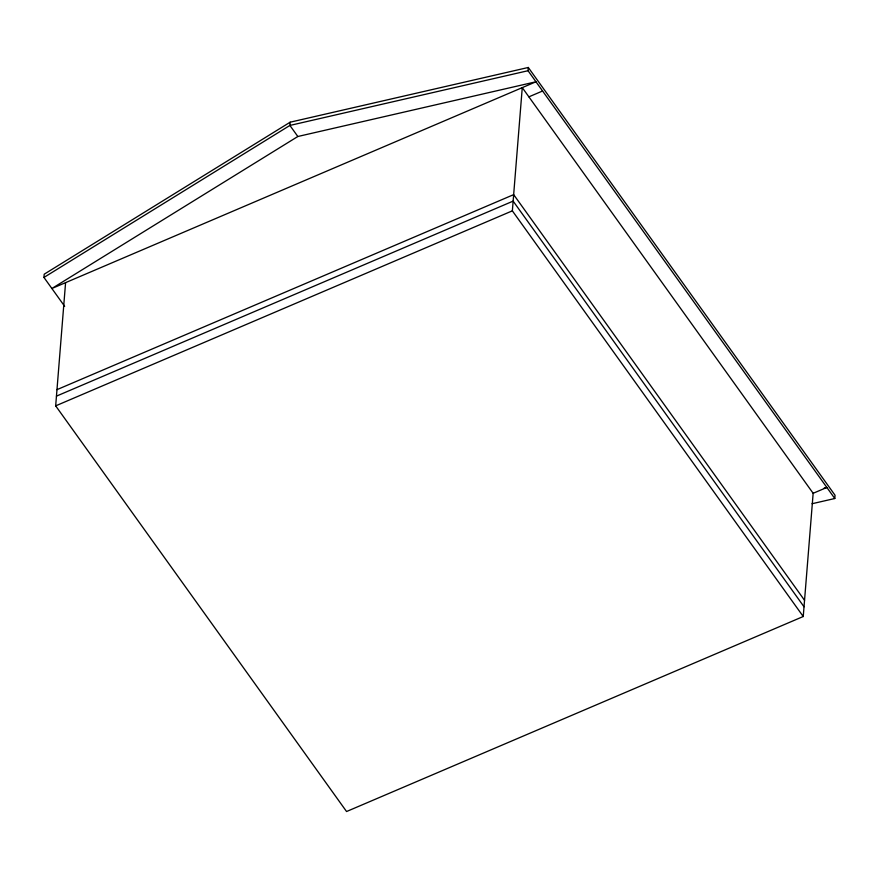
<?xml version="1.0" encoding="UTF-8"?>
<svg xmlns="http://www.w3.org/2000/svg" width="879" height="879" viewBox="0 0 879 879"><rect width="100%" height="100%" fill="white"/><g stroke="black" fill="none" stroke-linecap="round" stroke-linejoin="round"><path stroke-width="1.32" d="M64.672 306.332L43.95 277.434L44.214 274.193L290.169 122.192L528.301 67.474L835.05 495.262L834.786 498.514L812.042 503.733M803.241 616.509L512.358 210.839L522.269 87.625L813.152 493.295L803.241 616.509L346.557 811.526L55.674 405.856L65.584 282.642M290.169 122.192L289.905 125.433L297.838 136.498L535.97 81.78L51.883 288.499L297.838 136.498M834.786 498.514L528.037 70.716L528.301 67.474M43.95 277.434L289.905 125.433L528.037 70.716M528.883 96.844L542.585 90.998M56.97 389.65L513.666 194.633L804.549 600.302M56.454 396.132L513.138 201.115L804.021 606.785M55.674 405.856L512.358 210.839M813.152 493.295L826.853 487.449L824.183 488.065"/></g></svg>
